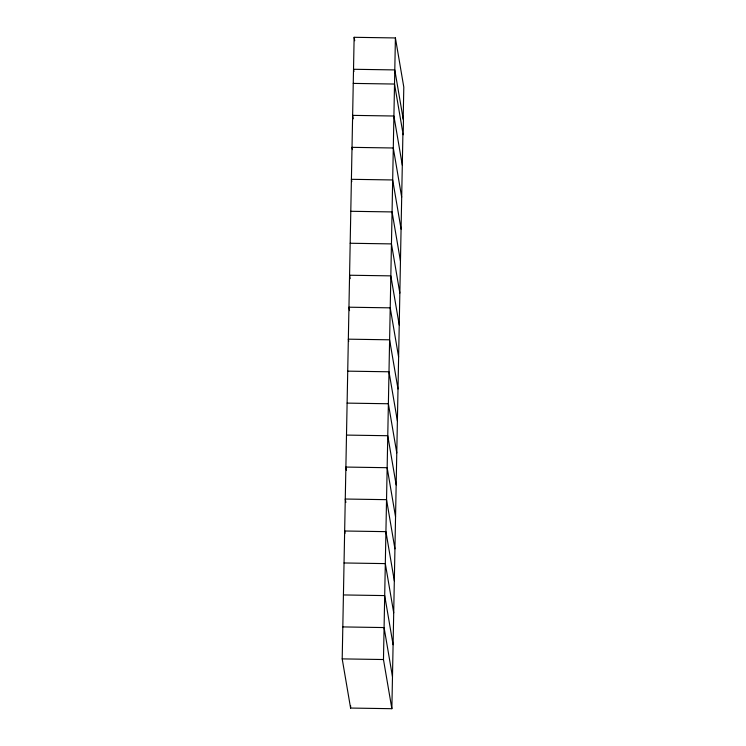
<?xml version="1.0" encoding="UTF-8"?>
<svg xmlns="http://www.w3.org/2000/svg" width="746" height="746" viewBox="0 0 746 746"><rect width="100%" height="100%" fill="white"/><g stroke="black" fill="none" stroke-linecap="round" stroke-linejoin="round"><path stroke-width="1.12" d="M402.915 133.208L391.864 708.7L350.592 708.057L342.2 658.886L354.136 37.3L395.408 37.943L403.8 87.114L403.185 119.08M350.592 708.057L350.639 705.772M391.864 708.7L383.472 659.529L395.408 37.943M353.25 83.403L394.522 84.046L403.185 134.765L403.455 120.638L394.793 69.919L353.52 69.275L353.912 71.56M350.797 211.286L392.07 211.929L400.462 261.1M350.182 243.252L391.454 243.905L399.847 293.066M347.72 371.144L389.002 371.788L397.394 420.958M347.114 403.11L388.386 403.754L396.779 452.925M346.498 435.086L387.771 435.729L396.163 484.9M344.037 562.969L385.318 563.612L393.711 612.783M343.43 594.944L384.703 595.588L393.095 644.758M342.815 626.92L384.087 627.563L392.48 676.725M342.2 658.886L383.472 659.529M402.299 165.183L393.907 116.012L352.634 115.369L353.222 118.8M401.684 197.158L393.291 147.988L352.019 147.344L352.41 149.629M401.078 229.125L392.685 179.954L351.403 179.31L351.795 181.604M354.136 37.3L354.723 40.732M399.231 325.042L390.839 275.871L349.566 275.227L350.154 278.659M398.616 357.017L390.223 307.846L348.951 307.203L349.538 310.634M398 388.983L389.608 339.812L348.335 339.169L348.727 341.454M395.548 516.866L387.155 467.705L345.883 467.061L346.47 470.484M394.932 548.842L386.54 499.671L345.267 499.027L345.855 502.459M394.326 580.817L385.924 531.646L344.652 531.003L345.044 533.287"/></g></svg>
